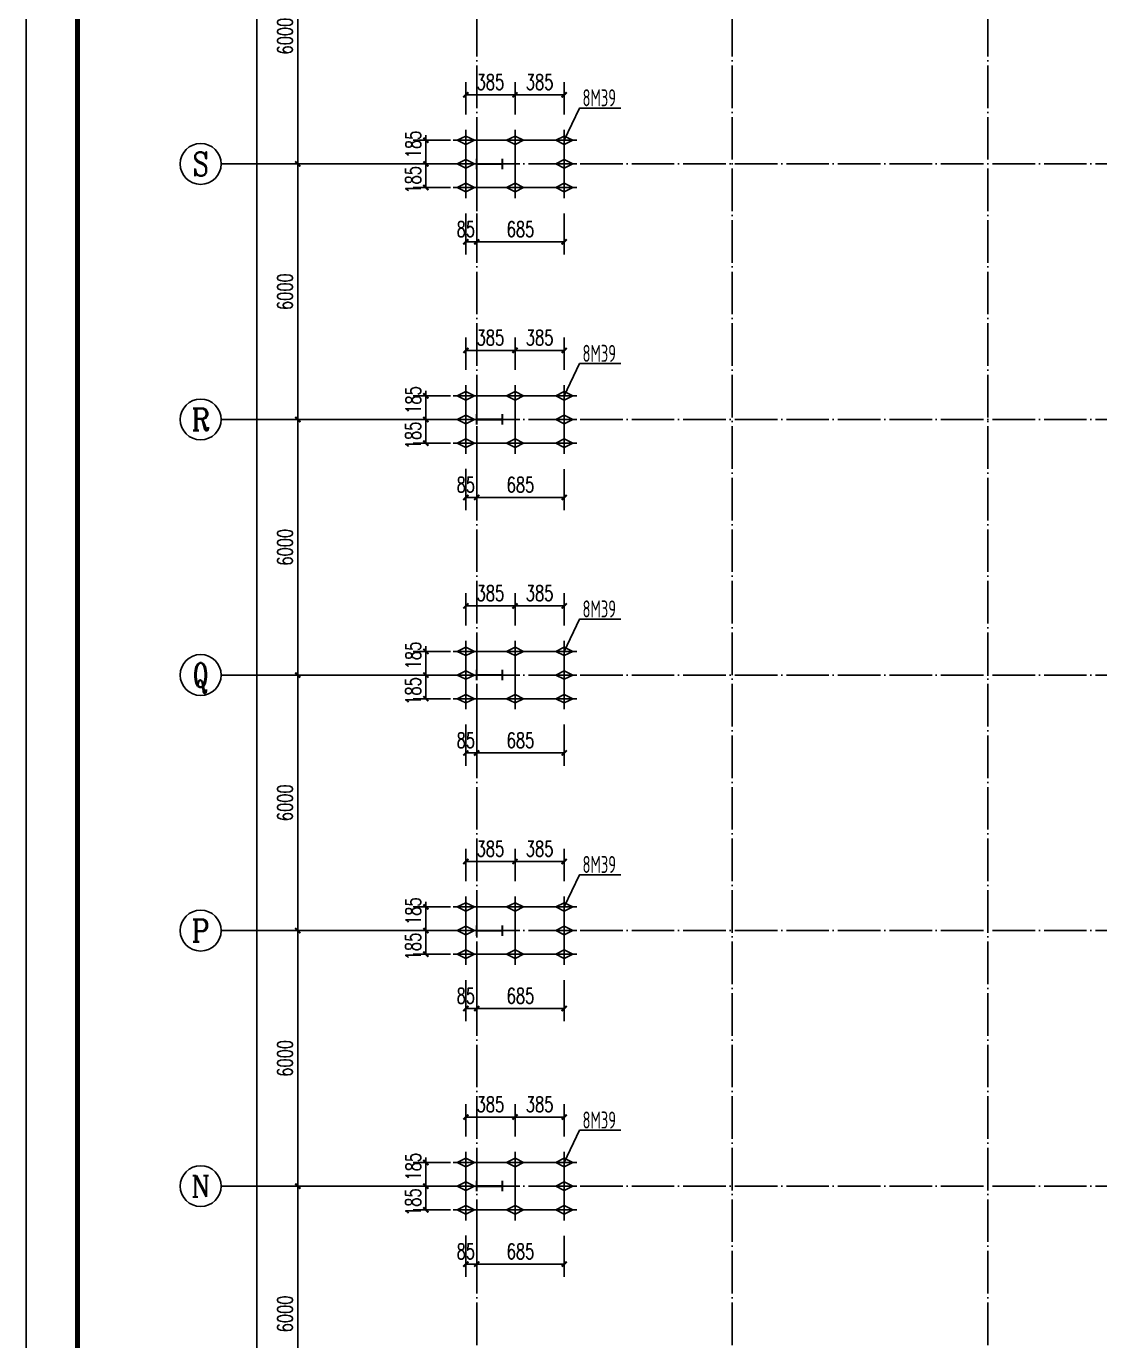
# Model space of a CAD drawing. Extents: x 14207793 to 14719554, y -1675802 to -1228715.
# Drawn here: x 14271205 to 14296405, y -1370679 to -1339819 of the extents above; entities that cross this region are included whole.
import ezdxf
from ezdxf.enums import TextEntityAlignment as Align

# ---------------------------------------------------------------- set-up
doc = ezdxf.new("R2010")
doc.units = 0
doc.header["$LTSCALE"] = 500
doc.header["$MEASUREMENT"] = 0
doc.linetypes.add('DOTE', pattern=[2.42, 2, -0.2, 0.02, -0.2])
doc.layers.get('0').update_dxf_attribs({"linetype": 'CONTINUOUS'})
doc.layers.get('DEFPOINTS').update_dxf_attribs({"color": 140, "linetype": 'CONTINUOUS'})
for name, color, linetype in [('AXIS', 3, 'CONTINUOUS'), ('AXIS_TEXT', 7, 'CONTINUOUS'), ('BOLT', 2, 'CONTINUOUS'), ('DIM', 3, 'CONTINUOUS'), ('DOTE', 8, 'DOTE'), ('PUB_TITLE', 4, 'CONTINUOUS')]:
    doc.layers.add(name, color=color, linetype=linetype)
doc.styles.add('_TCH_AXIS', font='COMPLEX', dxfattribs={"bigfont": 'GBCBIG'})
doc.styles.add('_TCH_DIM_T3', font='SIMPLEX', dxfattribs={"width": 0.705882, "bigfont": 'GBCBIG'})
doc.styles.add('COMPLEX', font='COMPLEX')
doc.styles.add('TSSD_REIN', font='Tssdeng.shx', dxfattribs={"width": 0.65, "bigfont": 'hztxt.shx'})
doc.dimstyles.new('_TCH_ARCH&&120', dxfattribs={"dimtxt": 357, "dimasz": 120, "dimexe": 300, "dimexo": 360, "dimgap": 120, "dimtad": 1, "dimdec": 0, "dimzin": 0, "dimdsep": 46, "dimtxsty": '_TCH_DIM_T3', "dimblk": 'ARCHTICK', "dimcen": 0.09, "dimclrt": 7, "dimazin": 2, "dimtfac": 1, "dimtdec": 0, "dimtix": 1, "dimtmove": 2, "dimatfit": 3, "dimfxl": 0, "dimtolj": 1, "dimtzin": 0, "dimarcsym": 0})

# ---------------------------------------------------------------- blocks, each defined once
blk = doc.blocks.new('_ArchTick')
at = {"color": 0, "linetype": 'ByBlock', "const_width": 0.4}
blk.add_lwpolyline([(-0.5, -0.5), (0.5, 0.5)], dxfattribs=at)
blk = doc.blocks.new('*D162')
at = {"layer": 'AXIS', "color": 0, "lineweight": -2}
for p, q in [((14280218.5228, -1367050), (14277278.5228, -1367050)), ((14277578.5228, -1373050), (14277578.5228, -1367050)), ((14280218.5228, -1373050), (14277278.5228, -1373050))]:
    blk.add_line(p, q, dxfattribs=at)
at = {"layer": 'DEFPOINTS', "color": 0}
for p in [(14277578.5228, -1367050), (14280578.5228, -1367050), (14280578.5228, -1373050)]:
    blk.add_point(p, dxfattribs=at)
at = {"layer": 'AXIS', "color": 0, "lineweight": -2, "xscale": 120, "yscale": 120, "zscale": 120}
for p, rotation in [((14277578.5228, -1367050), 90), ((14277578.5228, -1373050), 270)]:
    blk.add_blockref('_ArchTick', p, dxfattribs=dict(at, rotation=rotation))
at = {"layer": 'AXIS', "color": 7, "insert": (14277280.0228, -1370050), "char_height": 357, "attachment_point": 5, "rotation": 90, "style": '_TCH_DIM_T3'}
blk.add_mtext('\\A1;6000', dxfattribs=at)
blk = doc.blocks.new('*D163')
at = {"layer": 'AXIS', "color": 0, "lineweight": -2}
for p, q in [((14280218.5228, -1361050), (14277278.5228, -1361050)), ((14277578.5228, -1367050), (14277578.5228, -1361050)), ((14280218.5228, -1367050), (14277278.5228, -1367050))]:
    blk.add_line(p, q, dxfattribs=at)
at = {"layer": 'DEFPOINTS', "color": 0}
for p in [(14277578.5228, -1361050), (14280578.5228, -1361050), (14280578.5228, -1367050)]:
    blk.add_point(p, dxfattribs=at)
at = {"layer": 'AXIS', "color": 0, "lineweight": -2, "xscale": 120, "yscale": 120, "zscale": 120}
for p, rotation in [((14277578.5228, -1361050), 90), ((14277578.5228, -1367050), 270)]:
    blk.add_blockref('_ArchTick', p, dxfattribs=dict(at, rotation=rotation))
at = {"layer": 'AXIS', "color": 7, "insert": (14277280.0228, -1364050), "char_height": 357, "attachment_point": 5, "rotation": 90, "style": '_TCH_DIM_T3'}
blk.add_mtext('\\A1;6000', dxfattribs=at)
blk = doc.blocks.new('*D164')
at = {"layer": 'AXIS', "color": 0, "lineweight": -2}
for p, q in [((14280218.5228, -1355050), (14277278.5228, -1355050)), ((14277578.5228, -1361050), (14277578.5228, -1355050)), ((14280218.5228, -1361050), (14277278.5228, -1361050))]:
    blk.add_line(p, q, dxfattribs=at)
at = {"layer": 'DEFPOINTS', "color": 0}
for p in [(14277578.5228, -1355050), (14280578.5228, -1355050), (14280578.5228, -1361050)]:
    blk.add_point(p, dxfattribs=at)
at = {"layer": 'AXIS', "color": 0, "lineweight": -2, "xscale": 120, "yscale": 120, "zscale": 120}
for p, rotation in [((14277578.5228, -1355050), 90), ((14277578.5228, -1361050), 270)]:
    blk.add_blockref('_ArchTick', p, dxfattribs=dict(at, rotation=rotation))
at = {"layer": 'AXIS', "color": 7, "insert": (14277280.0228, -1358050), "char_height": 357, "attachment_point": 5, "rotation": 90, "style": '_TCH_DIM_T3'}
blk.add_mtext('\\A1;6000', dxfattribs=at)
blk = doc.blocks.new('*D165')
at = {"layer": 'AXIS', "color": 0, "lineweight": -2}
for p, q in [((14280218.5228, -1349050), (14277278.5228, -1349050)), ((14277578.5228, -1355050), (14277578.5228, -1349050)), ((14280218.5228, -1355050), (14277278.5228, -1355050))]:
    blk.add_line(p, q, dxfattribs=at)
at = {"layer": 'DEFPOINTS', "color": 0}
for p in [(14277578.5228, -1349050), (14280578.5228, -1349050), (14280578.5228, -1355050)]:
    blk.add_point(p, dxfattribs=at)
at = {"layer": 'AXIS', "color": 0, "lineweight": -2, "xscale": 120, "yscale": 120, "zscale": 120}
for p, rotation in [((14277578.5228, -1349050), 90), ((14277578.5228, -1355050), 270)]:
    blk.add_blockref('_ArchTick', p, dxfattribs=dict(at, rotation=rotation))
at = {"layer": 'AXIS', "color": 7, "insert": (14277280.0228, -1352050), "char_height": 357, "attachment_point": 5, "rotation": 90, "style": '_TCH_DIM_T3'}
blk.add_mtext('\\A1;6000', dxfattribs=at)
blk = doc.blocks.new('*D166')
at = {"layer": 'AXIS', "color": 0, "lineweight": -2}
for p, q in [((14280218.5228, -1343050), (14277278.5228, -1343050)), ((14277578.5228, -1349050), (14277578.5228, -1343050)), ((14280218.5228, -1349050), (14277278.5228, -1349050))]:
    blk.add_line(p, q, dxfattribs=at)
at = {"layer": 'DEFPOINTS', "color": 0}
for p in [(14277578.5228, -1343050), (14280578.5228, -1343050), (14280578.5228, -1349050)]:
    blk.add_point(p, dxfattribs=at)
at = {"layer": 'AXIS', "color": 0, "lineweight": -2, "xscale": 120, "yscale": 120, "zscale": 120}
for p, rotation in [((14277578.5228, -1343050), 90), ((14277578.5228, -1349050), 270)]:
    blk.add_blockref('_ArchTick', p, dxfattribs=dict(at, rotation=rotation))
at = {"layer": 'AXIS', "color": 7, "insert": (14277280.0228, -1346050), "char_height": 357, "attachment_point": 5, "rotation": 90, "style": '_TCH_DIM_T3'}
blk.add_mtext('\\A1;6000', dxfattribs=at)
blk = doc.blocks.new('*D167')
at = {"layer": 'AXIS', "color": 0, "lineweight": -2}
for p, q in [((14280218.5228, -1337050), (14277278.5228, -1337050)), ((14277578.5228, -1343050), (14277578.5228, -1337050)), ((14280218.5228, -1343050), (14277278.5228, -1343050))]:
    blk.add_line(p, q, dxfattribs=at)
at = {"layer": 'DEFPOINTS', "color": 0}
for p in [(14277578.5228, -1337050), (14280578.5228, -1337050), (14280578.5228, -1343050)]:
    blk.add_point(p, dxfattribs=at)
at = {"layer": 'AXIS', "color": 0, "lineweight": -2, "xscale": 120, "yscale": 120, "zscale": 120}
for p, rotation in [((14277578.5228, -1337050), 90), ((14277578.5228, -1343050), 270)]:
    blk.add_blockref('_ArchTick', p, dxfattribs=dict(at, rotation=rotation))
at = {"layer": 'AXIS', "color": 7, "insert": (14277280.0228, -1340050), "char_height": 357, "attachment_point": 5, "rotation": 90, "style": '_TCH_DIM_T3'}
blk.add_mtext('\\A1;6000', dxfattribs=at)
blk = doc.blocks.new('*D169')
at = {"layer": 'AXIS', "color": 0, "lineweight": -2}
for p, q in [((14280218.5228, -1331050), (14276318.5228, -1331050)), ((14276618.5228, -1441450), (14276618.5228, -1331050)), ((14280218.5228, -1441450), (14276318.5228, -1441450))]:
    blk.add_line(p, q, dxfattribs=at)
at = {"layer": 'DEFPOINTS', "color": 0}
for p in [(14276618.5228, -1331050), (14280578.5228, -1331050), (14280578.5228, -1441450)]:
    blk.add_point(p, dxfattribs=at)
at = {"layer": 'AXIS', "color": 0, "lineweight": -2, "xscale": 120, "yscale": 120, "zscale": 120}
for p, rotation in [((14276618.5228, -1331050), 90), ((14276618.5228, -1441450), 270)]:
    blk.add_blockref('_ArchTick', p, dxfattribs=dict(at, rotation=rotation))
at = {"layer": 'AXIS', "color": 7, "insert": (14276320.0228, -1386250), "char_height": 357, "attachment_point": 5, "rotation": 90, "style": '_TCH_DIM_T3'}
blk.add_mtext('\\A1;110400', dxfattribs=at)
blk = doc.blocks.new('_AXISO')
blk.add_circle((0, 0), 0.5)
at = {"layer": 'AXIS_TEXT', "style": 'COMPLEX', "width": 1.041667}
blk.add_attdef('A', text='', height=0.56, dxfattribs=at).set_placement((-0.25, -0.28), (0.25, -0.28), align=Align.FIT)
blk = doc.blocks.new('A$C3FC647B0')
at = {"color": 6, "const_width": 50}
for points in [[(0, 125), (0, -125)], [(0, 0), (600, 0)], [(600, 125), (600, -125)]]:
    blk.add_lwpolyline(points, dxfattribs=at)
blk = doc.blocks.new('A$C373D4424')
at = {"layer": 'BOLT'}
for p, q in [((-300, 0), (300, 0)), ((0, -248), (0, 248))]:
    blk.add_line(p, q, dxfattribs=at)
blk.add_lwpolyline([(0, -100), (-200, 0), (0, 100), (200, 0)], close=True, dxfattribs=at)
blk = doc.blocks.new('*D1242')
at = {"layer": 'AXIS', "color": 0, "lineweight": -2}
for p, q in [((14280586, -1342495), (14280586, -1342375)), ((14281164, -1342495), (14280286, -1342495)), ((14280586, -1342495), (14280586, -1343050)), ((14281164, -1343050), (14280286, -1343050)), ((14280586, -1343050), (14280586, -1343170))]:
    blk.add_line(p, q, dxfattribs=at)
at = {"layer": 'DEFPOINTS', "color": 0}
for p in [(14281524, -1342495), (14280586, -1343050), (14281524, -1343050)]:
    blk.add_point(p, dxfattribs=at)
at = {"layer": 'AXIS', "color": 0, "lineweight": -2, "xscale": 120, "yscale": 120, "zscale": 120}
for p, rotation in [((14280586, -1342495), 270), ((14280586, -1343050), 90)]:
    blk.add_blockref('_ArchTick', p, dxfattribs=dict(at, rotation=rotation))
at = {"layer": 'AXIS', "color": 7, "insert": (14280290, -1342593), "char_height": 357, "attachment_point": 5, "rotation": 90, "style": '_TCH_DIM_T3'}
blk.add_mtext('\\A1;185', dxfattribs=at)
blk = doc.blocks.new('*D1243')
at = {"layer": 'AXIS', "color": 0, "lineweight": -2}
for p, q in [((14281164, -1343050), (14280286, -1343050)), ((14280586, -1343050), (14280586, -1343605)), ((14281164, -1343605), (14280286, -1343605))]:
    blk.add_line(p, q, dxfattribs=at)
at = {"layer": 'DEFPOINTS', "color": 0}
for p in [(14281524, -1343050), (14280586, -1343605), (14281524, -1343605)]:
    blk.add_point(p, dxfattribs=at)
at = {"layer": 'AXIS', "color": 0, "lineweight": -2, "xscale": 120, "yscale": 120, "zscale": 120}
for p, rotation in [((14280586, -1343050), 90), ((14280586, -1343605), 270)]:
    blk.add_blockref('_ArchTick', p, dxfattribs=dict(at, rotation=rotation))
at = {"layer": 'AXIS', "color": 7, "insert": (14280287, -1343425), "char_height": 357, "attachment_point": 5, "rotation": 90, "style": '_TCH_DIM_T3'}
blk.add_mtext('\\A1;185', dxfattribs=at)
blk = doc.blocks.new('*D1244')
at = {"layer": 'AXIS', "color": 0, "lineweight": -2}
for p, q in [((14281524, -1344212), (14281524, -1345180)), ((14281779, -1344212), (14281779, -1345180)), ((14281524, -1344880), (14281779, -1344880))]:
    blk.add_line(p, q, dxfattribs=at)
at = {"layer": 'DEFPOINTS', "color": 0}
for p in [(14281524, -1343852), (14281779, -1343852), (14281779, -1344880)]:
    blk.add_point(p, dxfattribs=at)
at = {"layer": 'AXIS', "color": 0, "lineweight": -2, "xscale": 120, "yscale": 120, "zscale": 120, "rotation": 180}
blk.add_blockref('_ArchTick', (14281524, -1344880), dxfattribs=at)
at = {"layer": 'AXIS', "color": 0, "lineweight": -2, "xscale": 120, "yscale": 120, "zscale": 120}
blk.add_blockref('_ArchTick', (14281779, -1344880), dxfattribs=at)
at = {"layer": 'AXIS', "color": 7, "insert": (14281524, -1344582), "char_height": 357, "attachment_point": 5, "style": '_TCH_DIM_T3'}
blk.add_mtext('\\A1;85', dxfattribs=at)
blk = doc.blocks.new('*D1245')
at = {"layer": 'AXIS', "color": 0, "lineweight": -2}
for p, q in [((14281779, -1344213), (14281779, -1345180)), ((14283834, -1344213), (14283834, -1345180)), ((14281779, -1344880), (14283834, -1344880))]:
    blk.add_line(p, q, dxfattribs=at)
at = {"layer": 'DEFPOINTS', "color": 0}
for p in [(14281779, -1343853), (14283834, -1343853), (14283834, -1344880)]:
    blk.add_point(p, dxfattribs=at)
at = {"layer": 'AXIS', "color": 0, "lineweight": -2, "xscale": 120, "yscale": 120, "zscale": 120, "rotation": 180}
blk.add_blockref('_ArchTick', (14281779, -1344880), dxfattribs=at)
at = {"layer": 'AXIS', "color": 0, "lineweight": -2, "xscale": 120, "yscale": 120, "zscale": 120}
blk.add_blockref('_ArchTick', (14283834, -1344880), dxfattribs=at)
at = {"layer": 'AXIS', "color": 7, "insert": (14282806, -1344582), "char_height": 357, "attachment_point": 5, "style": '_TCH_DIM_T3'}
blk.add_mtext('\\A1;685', dxfattribs=at)
blk = doc.blocks.new('*D1246')
at = {"layer": 'AXIS', "color": 0, "lineweight": -2}
for p, q in [((14281524, -1341888), (14281524, -1341128)), ((14282679, -1341888), (14282679, -1341128)), ((14281524, -1341428), (14282679, -1341428))]:
    blk.add_line(p, q, dxfattribs=at)
at = {"layer": 'DEFPOINTS', "color": 0}
for p in [(14282679, -1341428), (14281524, -1342248), (14282679, -1342248)]:
    blk.add_point(p, dxfattribs=at)
at = {"layer": 'AXIS', "color": 0, "lineweight": -2, "xscale": 120, "yscale": 120, "zscale": 120, "rotation": 180}
blk.add_blockref('_ArchTick', (14281524, -1341428), dxfattribs=at)
at = {"layer": 'AXIS', "color": 0, "lineweight": -2, "xscale": 120, "yscale": 120, "zscale": 120}
blk.add_blockref('_ArchTick', (14282679, -1341428), dxfattribs=at)
at = {"layer": 'AXIS', "color": 7, "insert": (14282101, -1341129), "char_height": 357, "attachment_point": 5, "style": '_TCH_DIM_T3'}
blk.add_mtext('\\A1;385', dxfattribs=at)
blk = doc.blocks.new('*D1247')
at = {"layer": 'AXIS', "color": 0, "lineweight": -2}
for p, q in [((14282679, -1341888), (14282679, -1341128)), ((14283834, -1341888), (14283834, -1341128)), ((14282679, -1341428), (14283834, -1341428))]:
    blk.add_line(p, q, dxfattribs=at)
at = {"layer": 'DEFPOINTS', "color": 0}
for p in [(14283834, -1341428), (14282679, -1342248), (14283834, -1342248)]:
    blk.add_point(p, dxfattribs=at)
at = {"layer": 'AXIS', "color": 0, "lineweight": -2, "xscale": 120, "yscale": 120, "zscale": 120, "rotation": 180}
blk.add_blockref('_ArchTick', (14282679, -1341428), dxfattribs=at)
at = {"layer": 'AXIS', "color": 0, "lineweight": -2, "xscale": 120, "yscale": 120, "zscale": 120}
blk.add_blockref('_ArchTick', (14283834, -1341428), dxfattribs=at)
at = {"layer": 'AXIS', "color": 7, "insert": (14283256, -1341129), "char_height": 357, "attachment_point": 5, "style": '_TCH_DIM_T3'}
blk.add_mtext('\\A1;385', dxfattribs=at)
blk = doc.blocks.new('*D1248')
at = {"layer": 'AXIS', "color": 0, "lineweight": -2}
for p, q in [((14281164, -1348495), (14280286, -1348495)), ((14280586, -1348495), (14280586, -1348375)), ((14280586, -1348495), (14280586, -1349050)), ((14281164, -1349050), (14280286, -1349050)), ((14280586, -1349050), (14280586, -1349170))]:
    blk.add_line(p, q, dxfattribs=at)
at = {"layer": 'DEFPOINTS', "color": 0}
for p in [(14281524, -1348495), (14280586, -1349050), (14281524, -1349050)]:
    blk.add_point(p, dxfattribs=at)
at = {"layer": 'AXIS', "color": 0, "lineweight": -2, "xscale": 120, "yscale": 120, "zscale": 120}
for p, rotation in [((14280586, -1348495), 270), ((14280586, -1349050), 90)]:
    blk.add_blockref('_ArchTick', p, dxfattribs=dict(at, rotation=rotation))
at = {"layer": 'AXIS', "color": 7, "insert": (14280290, -1348593), "char_height": 357, "attachment_point": 5, "rotation": 90, "style": '_TCH_DIM_T3'}
blk.add_mtext('\\A1;185', dxfattribs=at)
blk = doc.blocks.new('*D1249')
at = {"layer": 'AXIS', "color": 0, "lineweight": -2}
for p, q in [((14281164, -1349050), (14280286, -1349050)), ((14280586, -1349050), (14280586, -1349605)), ((14281164, -1349605), (14280286, -1349605))]:
    blk.add_line(p, q, dxfattribs=at)
at = {"layer": 'DEFPOINTS', "color": 0}
for p in [(14281524, -1349050), (14280586, -1349605), (14281524, -1349605)]:
    blk.add_point(p, dxfattribs=at)
at = {"layer": 'AXIS', "color": 0, "lineweight": -2, "xscale": 120, "yscale": 120, "zscale": 120}
for p, rotation in [((14280586, -1349050), 90), ((14280586, -1349605), 270)]:
    blk.add_blockref('_ArchTick', p, dxfattribs=dict(at, rotation=rotation))
at = {"layer": 'AXIS', "color": 7, "insert": (14280287, -1349425), "char_height": 357, "attachment_point": 5, "rotation": 90, "style": '_TCH_DIM_T3'}
blk.add_mtext('\\A1;185', dxfattribs=at)
blk = doc.blocks.new('*D1250')
at = {"layer": 'AXIS', "color": 0, "lineweight": -2}
for p, q in [((14281524, -1350212), (14281524, -1351180)), ((14281779, -1350212), (14281779, -1351180)), ((14281524, -1350880), (14281779, -1350880))]:
    blk.add_line(p, q, dxfattribs=at)
at = {"layer": 'DEFPOINTS', "color": 0}
for p in [(14281524, -1349852), (14281779, -1349852), (14281779, -1350880)]:
    blk.add_point(p, dxfattribs=at)
at = {"layer": 'AXIS', "color": 0, "lineweight": -2, "xscale": 120, "yscale": 120, "zscale": 120, "rotation": 180}
blk.add_blockref('_ArchTick', (14281524, -1350880), dxfattribs=at)
at = {"layer": 'AXIS', "color": 0, "lineweight": -2, "xscale": 120, "yscale": 120, "zscale": 120}
blk.add_blockref('_ArchTick', (14281779, -1350880), dxfattribs=at)
at = {"layer": 'AXIS', "color": 7, "insert": (14281524, -1350582), "char_height": 357, "attachment_point": 5, "style": '_TCH_DIM_T3'}
blk.add_mtext('\\A1;85', dxfattribs=at)
blk = doc.blocks.new('*D1251')
at = {"layer": 'AXIS', "color": 0, "lineweight": -2}
for p, q in [((14281779, -1350213), (14281779, -1351180)), ((14283834, -1350213), (14283834, -1351180)), ((14281779, -1350880), (14283834, -1350880))]:
    blk.add_line(p, q, dxfattribs=at)
at = {"layer": 'DEFPOINTS', "color": 0}
for p in [(14281779, -1349853), (14283834, -1349853), (14283834, -1350880)]:
    blk.add_point(p, dxfattribs=at)
at = {"layer": 'AXIS', "color": 0, "lineweight": -2, "xscale": 120, "yscale": 120, "zscale": 120, "rotation": 180}
blk.add_blockref('_ArchTick', (14281779, -1350880), dxfattribs=at)
at = {"layer": 'AXIS', "color": 0, "lineweight": -2, "xscale": 120, "yscale": 120, "zscale": 120}
blk.add_blockref('_ArchTick', (14283834, -1350880), dxfattribs=at)
at = {"layer": 'AXIS', "color": 7, "insert": (14282806, -1350582), "char_height": 357, "attachment_point": 5, "style": '_TCH_DIM_T3'}
blk.add_mtext('\\A1;685', dxfattribs=at)
blk = doc.blocks.new('*D1252')
at = {"layer": 'AXIS', "color": 0, "lineweight": -2}
for p, q in [((14281524, -1347888), (14281524, -1347128)), ((14282679, -1347888), (14282679, -1347128)), ((14281524, -1347428), (14282679, -1347428))]:
    blk.add_line(p, q, dxfattribs=at)
at = {"layer": 'DEFPOINTS', "color": 0}
for p in [(14282679, -1347428), (14281524, -1348248), (14282679, -1348248)]:
    blk.add_point(p, dxfattribs=at)
at = {"layer": 'AXIS', "color": 0, "lineweight": -2, "xscale": 120, "yscale": 120, "zscale": 120, "rotation": 180}
blk.add_blockref('_ArchTick', (14281524, -1347428), dxfattribs=at)
at = {"layer": 'AXIS', "color": 0, "lineweight": -2, "xscale": 120, "yscale": 120, "zscale": 120}
blk.add_blockref('_ArchTick', (14282679, -1347428), dxfattribs=at)
at = {"layer": 'AXIS', "color": 7, "insert": (14282101, -1347129), "char_height": 357, "attachment_point": 5, "style": '_TCH_DIM_T3'}
blk.add_mtext('\\A1;385', dxfattribs=at)
blk = doc.blocks.new('*D1253')
at = {"layer": 'AXIS', "color": 0, "lineweight": -2}
for p, q in [((14282679, -1347888), (14282679, -1347128)), ((14283834, -1347888), (14283834, -1347128)), ((14282679, -1347428), (14283834, -1347428))]:
    blk.add_line(p, q, dxfattribs=at)
at = {"layer": 'DEFPOINTS', "color": 0}
for p in [(14283834, -1347428), (14282679, -1348248), (14283834, -1348248)]:
    blk.add_point(p, dxfattribs=at)
at = {"layer": 'AXIS', "color": 0, "lineweight": -2, "xscale": 120, "yscale": 120, "zscale": 120, "rotation": 180}
blk.add_blockref('_ArchTick', (14282679, -1347428), dxfattribs=at)
at = {"layer": 'AXIS', "color": 0, "lineweight": -2, "xscale": 120, "yscale": 120, "zscale": 120}
blk.add_blockref('_ArchTick', (14283834, -1347428), dxfattribs=at)
at = {"layer": 'AXIS', "color": 7, "insert": (14283256, -1347129), "char_height": 357, "attachment_point": 5, "style": '_TCH_DIM_T3'}
blk.add_mtext('\\A1;385', dxfattribs=at)
blk = doc.blocks.new('*D1254')
at = {"layer": 'AXIS', "color": 0, "lineweight": -2}
for p, q in [((14280586, -1354495), (14280586, -1354375)), ((14281164, -1354495), (14280286, -1354495)), ((14280586, -1354495), (14280586, -1355050)), ((14281164, -1355050), (14280286, -1355050)), ((14280586, -1355050), (14280586, -1355170))]:
    blk.add_line(p, q, dxfattribs=at)
at = {"layer": 'DEFPOINTS', "color": 0}
for p in [(14281524, -1354495), (14280586, -1355050), (14281524, -1355050)]:
    blk.add_point(p, dxfattribs=at)
at = {"layer": 'AXIS', "color": 0, "lineweight": -2, "xscale": 120, "yscale": 120, "zscale": 120}
for p, rotation in [((14280586, -1354495), 270), ((14280586, -1355050), 90)]:
    blk.add_blockref('_ArchTick', p, dxfattribs=dict(at, rotation=rotation))
at = {"layer": 'AXIS', "color": 7, "insert": (14280290, -1354593), "char_height": 357, "attachment_point": 5, "rotation": 90, "style": '_TCH_DIM_T3'}
blk.add_mtext('\\A1;185', dxfattribs=at)
blk = doc.blocks.new('*D1255')
at = {"layer": 'AXIS', "color": 0, "lineweight": -2}
for p, q in [((14281164, -1355050), (14280286, -1355050)), ((14280586, -1355050), (14280586, -1355605)), ((14281164, -1355605), (14280286, -1355605))]:
    blk.add_line(p, q, dxfattribs=at)
at = {"layer": 'DEFPOINTS', "color": 0}
for p in [(14281524, -1355050), (14280586, -1355605), (14281524, -1355605)]:
    blk.add_point(p, dxfattribs=at)
at = {"layer": 'AXIS', "color": 0, "lineweight": -2, "xscale": 120, "yscale": 120, "zscale": 120}
for p, rotation in [((14280586, -1355050), 90), ((14280586, -1355605), 270)]:
    blk.add_blockref('_ArchTick', p, dxfattribs=dict(at, rotation=rotation))
at = {"layer": 'AXIS', "color": 7, "insert": (14280287, -1355425), "char_height": 357, "attachment_point": 5, "rotation": 90, "style": '_TCH_DIM_T3'}
blk.add_mtext('\\A1;185', dxfattribs=at)
blk = doc.blocks.new('*D1256')
at = {"layer": 'AXIS', "color": 0, "lineweight": -2}
for p, q in [((14281524, -1356212), (14281524, -1357180)), ((14281779, -1356212), (14281779, -1357180)), ((14281524, -1356880), (14281779, -1356880))]:
    blk.add_line(p, q, dxfattribs=at)
at = {"layer": 'DEFPOINTS', "color": 0}
for p in [(14281524, -1355852), (14281779, -1355852), (14281779, -1356880)]:
    blk.add_point(p, dxfattribs=at)
at = {"layer": 'AXIS', "color": 0, "lineweight": -2, "xscale": 120, "yscale": 120, "zscale": 120, "rotation": 180}
blk.add_blockref('_ArchTick', (14281524, -1356880), dxfattribs=at)
at = {"layer": 'AXIS', "color": 0, "lineweight": -2, "xscale": 120, "yscale": 120, "zscale": 120}
blk.add_blockref('_ArchTick', (14281779, -1356880), dxfattribs=at)
at = {"layer": 'AXIS', "color": 7, "insert": (14281524, -1356582), "char_height": 357, "attachment_point": 5, "style": '_TCH_DIM_T3'}
blk.add_mtext('\\A1;85', dxfattribs=at)
blk = doc.blocks.new('*D1257')
at = {"layer": 'AXIS', "color": 0, "lineweight": -2}
for p, q in [((14281779, -1356213), (14281779, -1357180)), ((14283834, -1356213), (14283834, -1357180)), ((14281779, -1356880), (14283834, -1356880))]:
    blk.add_line(p, q, dxfattribs=at)
at = {"layer": 'DEFPOINTS', "color": 0}
for p in [(14281779, -1355853), (14283834, -1355853), (14283834, -1356880)]:
    blk.add_point(p, dxfattribs=at)
at = {"layer": 'AXIS', "color": 0, "lineweight": -2, "xscale": 120, "yscale": 120, "zscale": 120, "rotation": 180}
blk.add_blockref('_ArchTick', (14281779, -1356880), dxfattribs=at)
at = {"layer": 'AXIS', "color": 0, "lineweight": -2, "xscale": 120, "yscale": 120, "zscale": 120}
blk.add_blockref('_ArchTick', (14283834, -1356880), dxfattribs=at)
at = {"layer": 'AXIS', "color": 7, "insert": (14282806, -1356582), "char_height": 357, "attachment_point": 5, "style": '_TCH_DIM_T3'}
blk.add_mtext('\\A1;685', dxfattribs=at)
blk = doc.blocks.new('*D1258')
at = {"layer": 'AXIS', "color": 0, "lineweight": -2}
for p, q in [((14281524, -1353888), (14281524, -1353128)), ((14282679, -1353888), (14282679, -1353128)), ((14281524, -1353428), (14282679, -1353428))]:
    blk.add_line(p, q, dxfattribs=at)
at = {"layer": 'DEFPOINTS', "color": 0}
for p in [(14282679, -1353428), (14281524, -1354248), (14282679, -1354248)]:
    blk.add_point(p, dxfattribs=at)
at = {"layer": 'AXIS', "color": 0, "lineweight": -2, "xscale": 120, "yscale": 120, "zscale": 120, "rotation": 180}
blk.add_blockref('_ArchTick', (14281524, -1353428), dxfattribs=at)
at = {"layer": 'AXIS', "color": 0, "lineweight": -2, "xscale": 120, "yscale": 120, "zscale": 120}
blk.add_blockref('_ArchTick', (14282679, -1353428), dxfattribs=at)
at = {"layer": 'AXIS', "color": 7, "insert": (14282101, -1353129), "char_height": 357, "attachment_point": 5, "style": '_TCH_DIM_T3'}
blk.add_mtext('\\A1;385', dxfattribs=at)
blk = doc.blocks.new('*D1259')
at = {"layer": 'AXIS', "color": 0, "lineweight": -2}
for p, q in [((14282679, -1353888), (14282679, -1353128)), ((14283834, -1353888), (14283834, -1353128)), ((14282679, -1353428), (14283834, -1353428))]:
    blk.add_line(p, q, dxfattribs=at)
at = {"layer": 'DEFPOINTS', "color": 0}
for p in [(14283834, -1353428), (14282679, -1354248), (14283834, -1354248)]:
    blk.add_point(p, dxfattribs=at)
at = {"layer": 'AXIS', "color": 0, "lineweight": -2, "xscale": 120, "yscale": 120, "zscale": 120, "rotation": 180}
blk.add_blockref('_ArchTick', (14282679, -1353428), dxfattribs=at)
at = {"layer": 'AXIS', "color": 0, "lineweight": -2, "xscale": 120, "yscale": 120, "zscale": 120}
blk.add_blockref('_ArchTick', (14283834, -1353428), dxfattribs=at)
at = {"layer": 'AXIS', "color": 7, "insert": (14283256, -1353129), "char_height": 357, "attachment_point": 5, "style": '_TCH_DIM_T3'}
blk.add_mtext('\\A1;385', dxfattribs=at)
blk = doc.blocks.new('*D1260')
at = {"layer": 'AXIS', "color": 0, "lineweight": -2}
for p, q in [((14281164, -1360495), (14280286, -1360495)), ((14280586, -1360495), (14280586, -1360375)), ((14280586, -1360495), (14280586, -1361050)), ((14281164, -1361050), (14280286, -1361050)), ((14280586, -1361050), (14280586, -1361170))]:
    blk.add_line(p, q, dxfattribs=at)
at = {"layer": 'DEFPOINTS', "color": 0}
for p in [(14281524, -1360495), (14280586, -1361050), (14281524, -1361050)]:
    blk.add_point(p, dxfattribs=at)
at = {"layer": 'AXIS', "color": 0, "lineweight": -2, "xscale": 120, "yscale": 120, "zscale": 120}
for p, rotation in [((14280586, -1360495), 270), ((14280586, -1361050), 90)]:
    blk.add_blockref('_ArchTick', p, dxfattribs=dict(at, rotation=rotation))
at = {"layer": 'AXIS', "color": 7, "insert": (14280290, -1360593), "char_height": 357, "attachment_point": 5, "rotation": 90, "style": '_TCH_DIM_T3'}
blk.add_mtext('\\A1;185', dxfattribs=at)
blk = doc.blocks.new('*D1261')
at = {"layer": 'AXIS', "color": 0, "lineweight": -2}
for p, q in [((14281164, -1361050), (14280286, -1361050)), ((14280586, -1361050), (14280586, -1361605)), ((14281164, -1361605), (14280286, -1361605))]:
    blk.add_line(p, q, dxfattribs=at)
at = {"layer": 'DEFPOINTS', "color": 0}
for p in [(14281524, -1361050), (14280586, -1361605), (14281524, -1361605)]:
    blk.add_point(p, dxfattribs=at)
at = {"layer": 'AXIS', "color": 0, "lineweight": -2, "xscale": 120, "yscale": 120, "zscale": 120}
for p, rotation in [((14280586, -1361050), 90), ((14280586, -1361605), 270)]:
    blk.add_blockref('_ArchTick', p, dxfattribs=dict(at, rotation=rotation))
at = {"layer": 'AXIS', "color": 7, "insert": (14280287, -1361425), "char_height": 357, "attachment_point": 5, "rotation": 90, "style": '_TCH_DIM_T3'}
blk.add_mtext('\\A1;185', dxfattribs=at)
blk = doc.blocks.new('*D1262')
at = {"layer": 'AXIS', "color": 0, "lineweight": -2}
for p, q in [((14281524, -1362212), (14281524, -1363180)), ((14281779, -1362212), (14281779, -1363180)), ((14281524, -1362880), (14281779, -1362880))]:
    blk.add_line(p, q, dxfattribs=at)
at = {"layer": 'DEFPOINTS', "color": 0}
for p in [(14281524, -1361852), (14281779, -1361852), (14281779, -1362880)]:
    blk.add_point(p, dxfattribs=at)
at = {"layer": 'AXIS', "color": 0, "lineweight": -2, "xscale": 120, "yscale": 120, "zscale": 120, "rotation": 180}
blk.add_blockref('_ArchTick', (14281524, -1362880), dxfattribs=at)
at = {"layer": 'AXIS', "color": 0, "lineweight": -2, "xscale": 120, "yscale": 120, "zscale": 120}
blk.add_blockref('_ArchTick', (14281779, -1362880), dxfattribs=at)
at = {"layer": 'AXIS', "color": 7, "insert": (14281524, -1362582), "char_height": 357, "attachment_point": 5, "style": '_TCH_DIM_T3'}
blk.add_mtext('\\A1;85', dxfattribs=at)
blk = doc.blocks.new('*D1263')
at = {"layer": 'AXIS', "color": 0, "lineweight": -2}
for p, q in [((14281779, -1362213), (14281779, -1363180)), ((14283834, -1362213), (14283834, -1363180)), ((14281779, -1362880), (14283834, -1362880))]:
    blk.add_line(p, q, dxfattribs=at)
at = {"layer": 'DEFPOINTS', "color": 0}
for p in [(14281779, -1361853), (14283834, -1361853), (14283834, -1362880)]:
    blk.add_point(p, dxfattribs=at)
at = {"layer": 'AXIS', "color": 0, "lineweight": -2, "xscale": 120, "yscale": 120, "zscale": 120, "rotation": 180}
blk.add_blockref('_ArchTick', (14281779, -1362880), dxfattribs=at)
at = {"layer": 'AXIS', "color": 0, "lineweight": -2, "xscale": 120, "yscale": 120, "zscale": 120}
blk.add_blockref('_ArchTick', (14283834, -1362880), dxfattribs=at)
at = {"layer": 'AXIS', "color": 7, "insert": (14282806, -1362582), "char_height": 357, "attachment_point": 5, "style": '_TCH_DIM_T3'}
blk.add_mtext('\\A1;685', dxfattribs=at)
blk = doc.blocks.new('*D1264')
at = {"layer": 'AXIS', "color": 0, "lineweight": -2}
for p, q in [((14281524, -1359888), (14281524, -1359128)), ((14282679, -1359888), (14282679, -1359128)), ((14281524, -1359428), (14282679, -1359428))]:
    blk.add_line(p, q, dxfattribs=at)
at = {"layer": 'DEFPOINTS', "color": 0}
for p in [(14282679, -1359428), (14281524, -1360248), (14282679, -1360248)]:
    blk.add_point(p, dxfattribs=at)
at = {"layer": 'AXIS', "color": 0, "lineweight": -2, "xscale": 120, "yscale": 120, "zscale": 120, "rotation": 180}
blk.add_blockref('_ArchTick', (14281524, -1359428), dxfattribs=at)
at = {"layer": 'AXIS', "color": 0, "lineweight": -2, "xscale": 120, "yscale": 120, "zscale": 120}
blk.add_blockref('_ArchTick', (14282679, -1359428), dxfattribs=at)
at = {"layer": 'AXIS', "color": 7, "insert": (14282101, -1359129), "char_height": 357, "attachment_point": 5, "style": '_TCH_DIM_T3'}
blk.add_mtext('\\A1;385', dxfattribs=at)
blk = doc.blocks.new('*D1265')
at = {"layer": 'AXIS', "color": 0, "lineweight": -2}
for p, q in [((14282679, -1359888), (14282679, -1359128)), ((14283834, -1359888), (14283834, -1359128)), ((14282679, -1359428), (14283834, -1359428))]:
    blk.add_line(p, q, dxfattribs=at)
at = {"layer": 'DEFPOINTS', "color": 0}
for p in [(14283834, -1359428), (14282679, -1360248), (14283834, -1360248)]:
    blk.add_point(p, dxfattribs=at)
at = {"layer": 'AXIS', "color": 0, "lineweight": -2, "xscale": 120, "yscale": 120, "zscale": 120, "rotation": 180}
blk.add_blockref('_ArchTick', (14282679, -1359428), dxfattribs=at)
at = {"layer": 'AXIS', "color": 0, "lineweight": -2, "xscale": 120, "yscale": 120, "zscale": 120}
blk.add_blockref('_ArchTick', (14283834, -1359428), dxfattribs=at)
at = {"layer": 'AXIS', "color": 7, "insert": (14283256, -1359129), "char_height": 357, "attachment_point": 5, "style": '_TCH_DIM_T3'}
blk.add_mtext('\\A1;385', dxfattribs=at)
blk = doc.blocks.new('*D1266')
at = {"layer": 'AXIS', "color": 0, "lineweight": -2}
for p, q in [((14280586, -1366495), (14280586, -1366375)), ((14281164, -1366495), (14280286, -1366495)), ((14280586, -1366495), (14280586, -1367050)), ((14281164, -1367050), (14280286, -1367050)), ((14280586, -1367050), (14280586, -1367170))]:
    blk.add_line(p, q, dxfattribs=at)
at = {"layer": 'DEFPOINTS', "color": 0}
for p in [(14281524, -1366495), (14280586, -1367050), (14281524, -1367050)]:
    blk.add_point(p, dxfattribs=at)
at = {"layer": 'AXIS', "color": 0, "lineweight": -2, "xscale": 120, "yscale": 120, "zscale": 120}
for p, rotation in [((14280586, -1366495), 270), ((14280586, -1367050), 90)]:
    blk.add_blockref('_ArchTick', p, dxfattribs=dict(at, rotation=rotation))
at = {"layer": 'AXIS', "color": 7, "insert": (14280290, -1366593), "char_height": 357, "attachment_point": 5, "rotation": 90, "style": '_TCH_DIM_T3'}
blk.add_mtext('\\A1;185', dxfattribs=at)
blk = doc.blocks.new('*D1267')
at = {"layer": 'AXIS', "color": 0, "lineweight": -2}
for p, q in [((14281164, -1367050), (14280286, -1367050)), ((14280586, -1367050), (14280586, -1367605)), ((14281164, -1367605), (14280286, -1367605))]:
    blk.add_line(p, q, dxfattribs=at)
at = {"layer": 'DEFPOINTS', "color": 0}
for p in [(14281524, -1367050), (14280586, -1367605), (14281524, -1367605)]:
    blk.add_point(p, dxfattribs=at)
at = {"layer": 'AXIS', "color": 0, "lineweight": -2, "xscale": 120, "yscale": 120, "zscale": 120}
for p, rotation in [((14280586, -1367050), 90), ((14280586, -1367605), 270)]:
    blk.add_blockref('_ArchTick', p, dxfattribs=dict(at, rotation=rotation))
at = {"layer": 'AXIS', "color": 7, "insert": (14280287, -1367425), "char_height": 357, "attachment_point": 5, "rotation": 90, "style": '_TCH_DIM_T3'}
blk.add_mtext('\\A1;185', dxfattribs=at)
blk = doc.blocks.new('*D1268')
at = {"layer": 'AXIS', "color": 0, "lineweight": -2}
for p, q in [((14281524, -1368212), (14281524, -1369180)), ((14281779, -1368212), (14281779, -1369180)), ((14281524, -1368880), (14281779, -1368880))]:
    blk.add_line(p, q, dxfattribs=at)
at = {"layer": 'DEFPOINTS', "color": 0}
for p in [(14281524, -1367852), (14281779, -1367852), (14281779, -1368880)]:
    blk.add_point(p, dxfattribs=at)
at = {"layer": 'AXIS', "color": 0, "lineweight": -2, "xscale": 120, "yscale": 120, "zscale": 120, "rotation": 180}
blk.add_blockref('_ArchTick', (14281524, -1368880), dxfattribs=at)
at = {"layer": 'AXIS', "color": 0, "lineweight": -2, "xscale": 120, "yscale": 120, "zscale": 120}
blk.add_blockref('_ArchTick', (14281779, -1368880), dxfattribs=at)
at = {"layer": 'AXIS', "color": 7, "insert": (14281524, -1368582), "char_height": 357, "attachment_point": 5, "style": '_TCH_DIM_T3'}
blk.add_mtext('\\A1;85', dxfattribs=at)
blk = doc.blocks.new('*D1269')
at = {"layer": 'AXIS', "color": 0, "lineweight": -2}
for p, q in [((14281779, -1368213), (14281779, -1369180)), ((14283834, -1368213), (14283834, -1369180)), ((14281779, -1368880), (14283834, -1368880))]:
    blk.add_line(p, q, dxfattribs=at)
at = {"layer": 'DEFPOINTS', "color": 0}
for p in [(14281779, -1367853), (14283834, -1367853), (14283834, -1368880)]:
    blk.add_point(p, dxfattribs=at)
at = {"layer": 'AXIS', "color": 0, "lineweight": -2, "xscale": 120, "yscale": 120, "zscale": 120, "rotation": 180}
blk.add_blockref('_ArchTick', (14281779, -1368880), dxfattribs=at)
at = {"layer": 'AXIS', "color": 0, "lineweight": -2, "xscale": 120, "yscale": 120, "zscale": 120}
blk.add_blockref('_ArchTick', (14283834, -1368880), dxfattribs=at)
at = {"layer": 'AXIS', "color": 7, "insert": (14282806, -1368582), "char_height": 357, "attachment_point": 5, "style": '_TCH_DIM_T3'}
blk.add_mtext('\\A1;685', dxfattribs=at)
blk = doc.blocks.new('*D1270')
at = {"layer": 'AXIS', "color": 0, "lineweight": -2}
for p, q in [((14281524, -1365888), (14281524, -1365128)), ((14282679, -1365888), (14282679, -1365128)), ((14281524, -1365428), (14282679, -1365428))]:
    blk.add_line(p, q, dxfattribs=at)
at = {"layer": 'DEFPOINTS', "color": 0}
for p in [(14282679, -1365428), (14281524, -1366248), (14282679, -1366248)]:
    blk.add_point(p, dxfattribs=at)
at = {"layer": 'AXIS', "color": 0, "lineweight": -2, "xscale": 120, "yscale": 120, "zscale": 120, "rotation": 180}
blk.add_blockref('_ArchTick', (14281524, -1365428), dxfattribs=at)
at = {"layer": 'AXIS', "color": 0, "lineweight": -2, "xscale": 120, "yscale": 120, "zscale": 120}
blk.add_blockref('_ArchTick', (14282679, -1365428), dxfattribs=at)
at = {"layer": 'AXIS', "color": 7, "insert": (14282101, -1365129), "char_height": 357, "attachment_point": 5, "style": '_TCH_DIM_T3'}
blk.add_mtext('\\A1;385', dxfattribs=at)
blk = doc.blocks.new('*D1271')
at = {"layer": 'AXIS', "color": 0, "lineweight": -2}
for p, q in [((14282679, -1365888), (14282679, -1365128)), ((14283834, -1365888), (14283834, -1365128)), ((14282679, -1365428), (14283834, -1365428))]:
    blk.add_line(p, q, dxfattribs=at)
at = {"layer": 'DEFPOINTS', "color": 0}
for p in [(14283834, -1365428), (14282679, -1366248), (14283834, -1366248)]:
    blk.add_point(p, dxfattribs=at)
at = {"layer": 'AXIS', "color": 0, "lineweight": -2, "xscale": 120, "yscale": 120, "zscale": 120, "rotation": 180}
blk.add_blockref('_ArchTick', (14282679, -1365428), dxfattribs=at)
at = {"layer": 'AXIS', "color": 0, "lineweight": -2, "xscale": 120, "yscale": 120, "zscale": 120}
blk.add_blockref('_ArchTick', (14283834, -1365428), dxfattribs=at)
at = {"layer": 'AXIS', "color": 7, "insert": (14283256, -1365129), "char_height": 357, "attachment_point": 5, "style": '_TCH_DIM_T3'}
blk.add_mtext('\\A1;385', dxfattribs=at)

msp = doc.modelspace()

# ---------------------------------------------------------------- linework, layer by layer
at = {"layer": 'AXIS'}
for p, q in [((14280578.52, -1343050), (14275778.52, -1343050)), ((14280578.52, -1349050), (14275778.52, -1349050)), ((14280578.52, -1355050), (14275778.52, -1355050)), ((14280578.52, -1361050), (14275778.52, -1361050)), ((14280578.52, -1367050), (14275778.52, -1367050))]:
    msp.add_line(p, q, dxfattribs=at)
at = {"layer": 'DIM'}
for points in [[(14283833.52, -1342495), (14284194.26, -1341738.38), (14284194.26, -1341738.38), (14285160.06, -1341738.38)], [(14283833.52, -1348495), (14284194.26, -1347738.38), (14284194.26, -1347738.38), (14285160.06, -1347738.38)], [(14283833.52, -1354495), (14284194.26, -1353738.38), (14284194.26, -1353738.38), (14285160.06, -1353738.38)], [(14283833.52, -1360495), (14284194.26, -1359738.38), (14284194.26, -1359738.38), (14285160.06, -1359738.38)], [(14283833.52, -1366495), (14284194.26, -1365738.38), (14284194.26, -1365738.38), (14285160.06, -1365738.38)]]:
    msp.add_lwpolyline(points, dxfattribs=at)
at = {"layer": 'DOTE'}
for p, q in [((14281778.52, -1329850), (14281778.52, -1442650)), ((14287778.52, -1329850), (14287778.52, -1442650)), ((14293778.52, -1329850), (14293778.52, -1442650)), ((14281523.52, -1342495), (14281523.52, -1343605)), ((14281523.52, -1342495), (14283833.52, -1342495)), ((14282678.52, -1342495), (14282678.52, -1343605)), ((14283833.52, -1342495), (14283833.52, -1343605)), ((14280578.52, -1343050), (14312978.52, -1343050)), ((14281523.52, -1343605), (14283833.52, -1343605)), ((14281523.52, -1348495), (14281523.52, -1349605)), ((14281523.52, -1348495), (14283833.52, -1348495)), ((14282678.52, -1348495), (14282678.52, -1349605)), ((14283833.52, -1348495), (14283833.52, -1349605)), ((14280578.52, -1349050), (14312978.52, -1349050)), ((14281523.52, -1349605), (14283833.52, -1349605)), ((14281523.52, -1354495), (14281523.52, -1355605)), ((14281523.52, -1354495), (14283833.52, -1354495)), ((14282678.52, -1354495), (14282678.52, -1355605)), ((14283833.52, -1354495), (14283833.52, -1355605)), ((14280578.52, -1355050), (14312978.52, -1355050)), ((14281523.52, -1355605), (14283833.52, -1355605)), ((14281523.52, -1360495), (14281523.52, -1361605)), ((14281523.52, -1360495), (14283833.52, -1360495)), ((14282678.52, -1360495), (14282678.52, -1361605)), ((14283833.52, -1360495), (14283833.52, -1361605)), ((14280578.52, -1361050), (14312978.52, -1361050)), ((14281523.52, -1361605), (14283833.52, -1361605)), ((14281523.52, -1366495), (14281523.52, -1367605)), ((14281523.52, -1366495), (14283833.52, -1366495)), ((14282678.52, -1366495), (14282678.52, -1367605)), ((14283833.52, -1366495), (14283833.52, -1367605)), ((14280578.52, -1367050), (14312978.52, -1367050)), ((14281523.52, -1367605), (14283833.52, -1367605))]:
    msp.add_line(p, q, dxfattribs=at)
at = {"layer": 'PUB_TITLE'}
msp.add_lwpolyline([(14321605, -1463372.5), (14321605, -1320692.5), (14271205, -1320692.5), (14271205, -1463372.5)], close=True, dxfattribs=at)
at = {"layer": 'PUB_TITLE', "const_width": 120}
msp.add_lwpolyline([(14320405, -1462172.5), (14320405, -1323692.5), (14272405, -1323692.5), (14272405, -1462172.5)], close=True, dxfattribs=at)

# ---------------------------------------------------------------- block references
at = {"color": 6}
for name, p in [('A$C373D4424', (14281523.52, -1342495)), ('A$C373D4424', (14282678.52, -1342495)), ('A$C373D4424', (14283833.52, -1342495)), ('A$C373D4424', (14281523.52, -1343050)), ('A$C3FC647B0', (14281778.52, -1343050)), ('A$C373D4424', (14283833.52, -1343050)), ('A$C373D4424', (14281523.52, -1343605)), ('A$C373D4424', (14282678.52, -1343605)), ('A$C373D4424', (14283833.52, -1343605)), ('A$C373D4424', (14281523.52, -1348495)), ('A$C373D4424', (14282678.52, -1348495)), ('A$C373D4424', (14283833.52, -1348495)), ('A$C373D4424', (14281523.52, -1349050)), ('A$C373D4424', (14283833.52, -1349050)), ('A$C3FC647B0', (14281778.52, -1349050)), ('A$C373D4424', (14281523.52, -1349605)), ('A$C373D4424', (14282678.52, -1349605)), ('A$C373D4424', (14283833.52, -1349605)), ('A$C373D4424', (14281523.52, -1354495)), ('A$C373D4424', (14282678.52, -1354495)), ('A$C373D4424', (14283833.52, -1354495)), ('A$C373D4424', (14281523.52, -1355050)), ('A$C3FC647B0', (14281778.52, -1355050)), ('A$C373D4424', (14283833.52, -1355050)), ('A$C373D4424', (14281523.52, -1355605)), ('A$C373D4424', (14282678.52, -1355605)), ('A$C373D4424', (14283833.52, -1355605)), ('A$C373D4424', (14281523.52, -1360495)), ('A$C373D4424', (14282678.52, -1360495)), ('A$C373D4424', (14283833.52, -1360495)), ('A$C373D4424', (14281523.52, -1361050)), ('A$C3FC647B0', (14281778.52, -1361050)), ('A$C373D4424', (14283833.52, -1361050)), ('A$C373D4424', (14281523.52, -1361605)), ('A$C373D4424', (14282678.52, -1361605)), ('A$C373D4424', (14283833.52, -1361605)), ('A$C373D4424', (14281523.52, -1366495)), ('A$C373D4424', (14282678.52, -1366495)), ('A$C373D4424', (14283833.52, -1366495)), ('A$C373D4424', (14281523.52, -1367050)), ('A$C3FC647B0', (14281778.52, -1367050)), ('A$C373D4424', (14283833.52, -1367050)), ('A$C373D4424', (14281523.52, -1367605)), ('A$C373D4424', (14282678.52, -1367605)), ('A$C373D4424', (14283833.52, -1367605))]:
    msp.add_blockref(name, p, dxfattribs=at)
at = {"layer": 'AXIS'}
ref = msp.add_blockref('_AXISO', (14275298.52, -1343050), dxfattribs=dict(at, xscale=960, yscale=960, zscale=960))
ref.add_attrib('A', 'S', dxfattribs={"layer": 'AXIS_TEXT', "height": 559.14, "style": '_TCH_AXIS'}).set_placement((14275112.14, -1343329.57), (14275484.9, -1343329.57), align=Align.FIT)
ref = msp.add_blockref('_AXISO', (14275298.52, -1349050), dxfattribs=dict(at, xscale=960, yscale=960, zscale=960))
ref.add_attrib('A', 'R', dxfattribs={"layer": 'AXIS_TEXT', "height": 510.22, "style": '_TCH_AXIS'}).set_placement((14275079.86, -1349305.11), (14275517.19, -1349305.11), align=Align.FIT)
ref = msp.add_blockref('_AXISO', (14275298.52, -1355050), dxfattribs=dict(at, xscale=960, yscale=960, zscale=960))
ref.add_attrib('A', 'Q', dxfattribs={"layer": 'AXIS_TEXT', "height": 572.31, "style": '_TCH_AXIS', "width": 0.807692}).set_placement((14275122.43, -1355336.16), (14275474.62, -1355336.16), align=Align.FIT)
ref = msp.add_blockref('_AXISO', (14275298.52, -1361050), dxfattribs=dict(at, xscale=960, yscale=960, zscale=960))
ref.add_attrib('A', 'P', dxfattribs={"layer": 'AXIS_TEXT', "height": 522.31, "style": '_TCH_AXIS'}).set_placement((14275087.11, -1361311.15), (14275509.93, -1361311.15), align=Align.FIT)
ref = msp.add_blockref('_AXISO', (14275298.52, -1367050), dxfattribs=dict(at, xscale=960, yscale=960, zscale=960))
ref.add_attrib('A', 'N', dxfattribs={"layer": 'AXIS_TEXT', "height": 498.31, "style": '_TCH_AXIS'}).set_placement((14275073.1, -1367299.16), (14275523.95, -1367299.16), align=Align.FIT)

# ---------------------------------------------------------------- texts
at = {"layer": 'DIM', "style": 'TSSD_REIN', "width": 0.65}
for p in [(14284656.69, -1341697.7), (14284656.69, -1347697.7), (14284656.69, -1353697.7), (14284656.69, -1359697.7), (14284656.69, -1365697.7)]:
    msp.add_text('8M39', height=400, dxfattribs=at).set_placement(p, align=Align.CENTER)

# ---------------------------------------------------------------- dimensions: what is measured, and where the dimension line sits
at = {"layer": 'AXIS'}
for p1, p2, distance, picture, middle in [((14280578.52, -1441450), (14280578.52, -1331050), 3960, '*D169', (14276320.02, -1386250)), ((14280578.52, -1343050), (14280578.52, -1337050), 3000, '*D167', (14277280.02, -1340050)), ((14280578.52, -1349050), (14280578.52, -1343050), 3000, '*D166', (14277280.02, -1346050)), ((14280578.52, -1355050), (14280578.52, -1349050), 3000, '*D165', (14277280.02, -1352050)), ((14280578.52, -1361050), (14280578.52, -1355050), 3000, '*D164', (14277280.02, -1358050)), ((14280578.52, -1367050), (14280578.52, -1361050), 3000, '*D163', (14277280.02, -1364050)), ((14280578.52, -1373050), (14280578.52, -1367050), 3000, '*D162', (14277280.02, -1370050))]:
    dim = msp.add_aligned_dim(p1=p1, p2=p2, distance=distance, dimstyle='_TCH_ARCH&&120', dxfattribs=at)
    dim.commit()
    dim.dimension.update_dxf_attribs({"geometry": picture, "text_midpoint": middle})
for base, p1, p2, text, picture, middle in [((14282678.52, -1341427.71), (14281523.52, -1342247.5), (14282678.52, -1342247.5), '385', '*D1246', (14282101.02, -1341129.21)), ((14283833.52, -1341427.71), (14282678.52, -1342247.5), (14283833.52, -1342247.5), '385', '*D1247', (14283256.02, -1341129.21)), ((14283833.52, -1344880.29), (14281778.52, -1343852.5), (14283833.52, -1343852.5), '685', '*D1245', (14282806.02, -1344581.79)), ((14282678.52, -1347427.71), (14281523.52, -1348247.5), (14282678.52, -1348247.5), '385', '*D1252', (14282101.02, -1347129.21)), ((14283833.52, -1347427.71), (14282678.52, -1348247.5), (14283833.52, -1348247.5), '385', '*D1253', (14283256.02, -1347129.21)), ((14283833.52, -1350880.29), (14281778.52, -1349852.5), (14283833.52, -1349852.5), '685', '*D1251', (14282806.02, -1350581.79)), ((14282678.52, -1353427.71), (14281523.52, -1354247.5), (14282678.52, -1354247.5), '385', '*D1258', (14282101.02, -1353129.21)), ((14283833.52, -1353427.71), (14282678.52, -1354247.5), (14283833.52, -1354247.5), '385', '*D1259', (14283256.02, -1353129.21)), ((14283833.52, -1356880.29), (14281778.52, -1355852.5), (14283833.52, -1355852.5), '685', '*D1257', (14282806.02, -1356581.79)), ((14282678.52, -1359427.71), (14281523.52, -1360247.5), (14282678.52, -1360247.5), '385', '*D1264', (14282101.02, -1359129.21)), ((14283833.52, -1359427.71), (14282678.52, -1360247.5), (14283833.52, -1360247.5), '385', '*D1265', (14283256.02, -1359129.21)), ((14283833.52, -1362880.29), (14281778.52, -1361852.5), (14283833.52, -1361852.5), '685', '*D1263', (14282806.02, -1362581.79)), ((14282678.52, -1365427.71), (14281523.52, -1366247.5), (14282678.52, -1366247.5), '385', '*D1270', (14282101.02, -1365129.21)), ((14283833.52, -1365427.71), (14282678.52, -1366247.5), (14283833.52, -1366247.5), '385', '*D1271', (14283256.02, -1365129.21)), ((14283833.52, -1368880.29), (14281778.52, -1367852.5), (14283833.52, -1367852.5), '685', '*D1269', (14282806.02, -1368581.79))]:
    dim = msp.add_linear_dim(base=base, p1=p1, p2=p2, text=text, dimstyle='_TCH_ARCH&&120', dxfattribs=at)
    dim.commit()
    dim.dimension.update_dxf_attribs({"geometry": picture, "text_midpoint": middle})
for base, p1, p2, picture, middle in [((14280585.51, -1343050), (14281523.52, -1342495), (14281523.52, -1343050), '*D1242', (14280290.14, -1342593.09)), ((14280585.51, -1343605), (14281523.52, -1343050), (14281523.52, -1343605), '*D1243', (14280287.01, -1343425.23)), ((14280585.51, -1349050), (14281523.52, -1348495), (14281523.52, -1349050), '*D1248', (14280290.14, -1348593.09)), ((14280585.51, -1349605), (14281523.52, -1349050), (14281523.52, -1349605), '*D1249', (14280287.01, -1349425.23)), ((14280585.51, -1355050), (14281523.52, -1354495), (14281523.52, -1355050), '*D1254', (14280290.14, -1354593.09)), ((14280585.51, -1355605), (14281523.52, -1355050), (14281523.52, -1355605), '*D1255', (14280287.01, -1355425.23)), ((14280585.51, -1361050), (14281523.52, -1360495), (14281523.52, -1361050), '*D1260', (14280290.14, -1360593.09)), ((14280585.51, -1361605), (14281523.52, -1361050), (14281523.52, -1361605), '*D1261', (14280287.01, -1361425.23)), ((14280585.51, -1367050), (14281523.52, -1366495), (14281523.52, -1367050), '*D1266', (14280290.14, -1366593.09)), ((14280585.51, -1367605), (14281523.52, -1367050), (14281523.52, -1367605), '*D1267', (14280287.01, -1367425.23))]:
    dim = msp.add_linear_dim(base=base, p1=p1, p2=p2, angle=90, text='185', dimstyle='_TCH_ARCH&&120', dxfattribs=at)
    dim.commit()
    dim.dimension.update_dxf_attribs({"geometry": picture, "text_midpoint": middle, "dimtype": 160})
for base, p1, p2, picture, middle in [((14281778.52, -1344880.29), (14281523.52, -1343852.5), (14281778.52, -1343852.5), '*D1244', (14281523.52, -1344581.79)), ((14281778.52, -1350880.29), (14281523.52, -1349852.5), (14281778.52, -1349852.5), '*D1250', (14281523.52, -1350581.79)), ((14281778.52, -1356880.29), (14281523.52, -1355852.5), (14281778.52, -1355852.5), '*D1256', (14281523.52, -1356581.79)), ((14281778.52, -1362880.29), (14281523.52, -1361852.5), (14281778.52, -1361852.5), '*D1262', (14281523.52, -1362581.79)), ((14281778.52, -1368880.29), (14281523.52, -1367852.5), (14281778.52, -1367852.5), '*D1268', (14281523.52, -1368581.79))]:
    dim = msp.add_linear_dim(base=base, p1=p1, p2=p2, text='85', dimstyle='_TCH_ARCH&&120', dxfattribs=at)
    dim.commit()
    dim.dimension.update_dxf_attribs({"geometry": picture, "text_midpoint": middle, "dimtype": 160})

doc.saveas('drawing.dxf')
